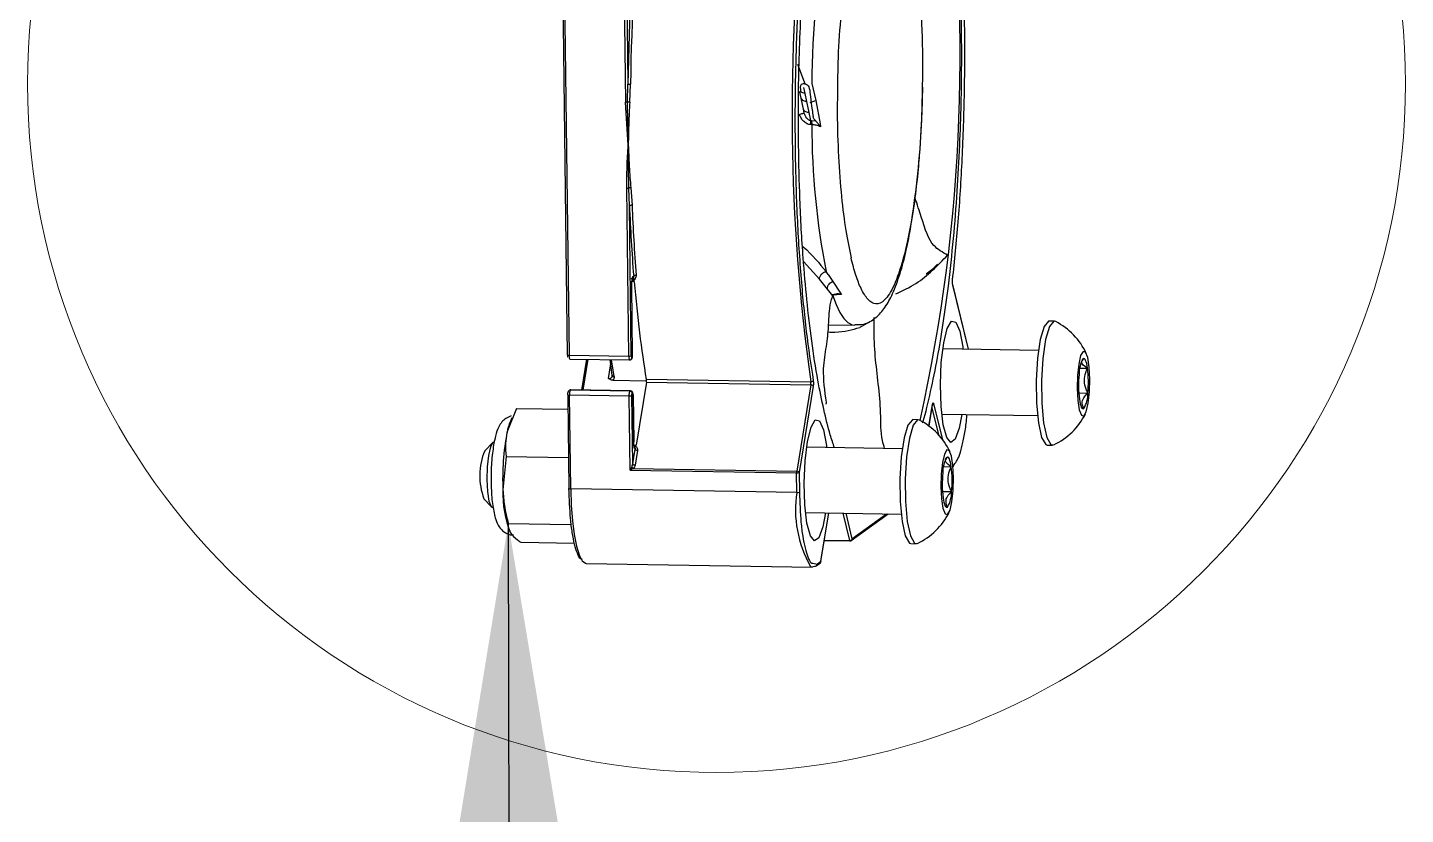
# Model space of a CAD drawing. Header units: millimetres. Extents: x 0 to 279, y 0 to 216.
# Drawn here: x 86.44 to 92.77, y 110.07 to 113.68 of the extents above; entities that cross this region are included whole.
import ezdxf

# ---------------------------------------------------------------- set-up
doc = ezdxf.new("R2010")
doc.units = ezdxf.units.MM
doc.layers.add('TITLE_BLOCK_BORDER', color=7, linetype='Continuous')
doc.dimstyles.new('SLDDIMSTYLE0', dxfattribs={"dimtxt": 0.18, "dimasz": 3.302, "dimexe": 0, "dimexo": 0.0625, "dimgap": 0, "dimtad": 0, "dimtih": 1, "dimtoh": 1, "dimdec": 0, "dimrnd": 1e-09, "dimzin": 0, "dimdsep": 46, "dimtxsty": 'Standard', "dimsah": 1, "dimcen": 0.09, "dimadec": 0, "dimazin": 0, "dimtfac": 3.302, "dimtdec": 0, "dimtofl": 0, "dimtmove": 0, "dimatfit": 3, "dimfxl": 1, "dimfrac": 2, "dimtolj": 1, "dimtzin": 0, "dimarcsym": 0})

msp = doc.modelspace()

# ---------------------------------------------------------------- linework, layer by layer
at = {"color": 7, "linetype": 'Continuous', "lineweight": 25}
for p, q in [((88.891, 114.7317), (88.923, 112.1775)), ((88.899, 114.7304), (88.931, 112.1767)), ((89.1747, 114.6363), (89.1909, 113.34)), ((89.1868, 114.6095), (89.2017, 113.4235)), ((90.0181, 113.4205), (89.9831, 113.5133)), ((89.2004, 113.3406), (89.2017, 113.4235)), ((89.2098, 113.3402), (89.2134, 113.4234)), ((90.0466, 113.426), (90.0658, 113.3477)), ((89.9861, 113.3862), (89.9937, 113.3861)), ((90.0081, 113.3076), (89.9975, 113.3589)), ((90.0091, 113.4072), (90.0143, 113.3807)), ((90.0143, 113.3807), (90.0224, 113.3427)), ((90.0658, 113.3477), (90.0848, 113.2408)), ((89.2032, 113.1421), (89.1909, 113.34)), ((89.2032, 113.1421), (89.2004, 113.3406)), ((90.0119, 113.2901), (90.0081, 113.3076)), ((90.0224, 113.3427), (90.0327, 113.2925)), ((90.0327, 113.2925), (90.0409, 113.2558)), ((90.0409, 113.2558), (90.0446, 113.2557)), ((90.0465, 113.2368), (90.0428, 113.2369)), ((90.0446, 113.2557), (90.0648, 113.2539)), ((90.0848, 113.2408), (90.0869, 113.2264)), ((89.2053, 112.9451), (89.2032, 113.1421)), ((89.2056, 112.1723), (89.1959, 112.9446)), ((89.2087, 112.8636), (89.2053, 112.9451)), ((89.2148, 112.9467), (89.2204, 112.8662)), ((89.2173, 112.1736), (89.2087, 112.8636)), ((90.6707, 112.6361), (90.6683, 112.6352)), ((90.119, 112.4809), (90.0823, 112.526)), ((90.1223, 112.5475), (90.1125, 112.5618)), ((90.1223, 112.5475), (90.1438, 112.516)), ((89.2232, 112.1778), (89.2192, 112.4952)), ((89.2234, 112.1781), (89.2194, 112.4954)), ((89.2324, 112.516), (89.2236, 112.5162)), ((90.1435, 112.4495), (90.119, 112.4809)), ((90.1438, 112.516), (90.1787, 112.4626)), ((90.1787, 112.4626), (90.1828, 112.4561)), ((90.7673, 112.2045), (90.6945, 112.5013)), ((90.1239, 112.3165), (90.2438, 112.3146)), ((90.3069, 112.3269), (90.2671, 112.305)), ((91.1622, 112.3331), (91.1379, 112.3335)), ((88.931, 112.1767), (89.2056, 112.1723)), ((88.9343, 112.1595), (89.2091, 112.1551)), ((89.0111, 112.1583), (88.9882, 112.017)), ((89.1299, 112.0853), (89.1199, 112.1566)), ((89.2097, 112.1553), (89.2114, 112.1554)), ((89.2155, 112.1571), (89.2174, 112.1586)), ((89.2194, 112.1651), (89.2214, 112.1665)), ((91.0884, 112.1993), (90.6487, 112.2064)), ((91.2786, 112.1178), (91.314, 112.1173)), ((88.9389, 112.0176), (88.9369, 112.0161)), ((88.9395, 112.0178), (88.9389, 112.0176)), ((88.9389, 112.0176), (89.2135, 112.0132)), ((89.2141, 112.0134), (88.9395, 112.0178)), ((89.1317, 112.0622), (89.2873, 112.0597)), ((89.2868, 112.0533), (89.2398, 111.763)), ((89.2868, 112.0533), (90.0418, 112.0411)), ((89.2869, 112.0661), (90.0419, 112.0539)), ((90.0418, 112.0411), (89.9774, 111.6438)), ((90.0531, 112.035), (89.9887, 111.6377)), ((88.9252, 111.9953), (88.9255, 111.9774)), ((88.9255, 111.9774), (88.9306, 111.5643)), ((88.9333, 112.0158), (88.9311, 112.0143)), ((88.9387, 111.563), (88.9333, 111.9935)), ((89.2078, 111.9891), (88.9333, 111.9935)), ((89.2115, 112.0117), (88.9369, 112.0161)), ((89.2121, 111.6487), (89.2078, 111.9891)), ((89.2115, 112.0117), (89.2135, 112.0132)), ((89.2235, 111.6779), (89.2196, 111.9903)), ((89.2234, 112.0031), (89.2214, 112.0017)), ((89.2255, 111.9952), (89.2257, 111.9949)), ((89.2255, 111.9946), (89.2282, 111.7791)), ((89.2284, 111.7794), (89.2257, 111.9949)), ((91.2735, 112.0037), (91.3154, 112.003)), ((88.6893, 111.9325), (88.6459, 111.8223)), ((88.6893, 111.9325), (88.9261, 111.9287)), ((90.5855, 111.851), (90.6012, 111.9483)), ((90.6439, 111.9064), (91.0836, 111.8993)), ((91.2867, 111.9383), (91.2966, 111.9317)), ((88.6682, 111.8898), (88.6613, 111.874)), ((90.5359, 111.8803), (90.5116, 111.8807)), ((88.5792, 111.7736), (88.5433, 111.7375)), ((88.6414, 111.7113), (88.6271, 111.5577)), ((88.6414, 111.7113), (88.9288, 111.7067)), ((89.2235, 111.6779), (89.2344, 111.7451)), ((89.2328, 111.7631), (89.2398, 111.763)), ((89.2457, 111.739), (89.2348, 111.6718)), ((90.4621, 111.7464), (90.0224, 111.7535)), ((91.1288, 111.7636), (91.1531, 111.7632)), ((89.2121, 111.6487), (89.977, 111.6364)), ((89.2265, 111.6559), (89.9774, 111.6438)), ((89.9887, 111.6377), (89.9899, 111.5476)), ((90.6523, 111.665), (90.6877, 111.6644)), ((89.9781, 111.5463), (89.977, 111.6364)), ((88.5397, 111.517), (88.5744, 111.4797)), ((89.9781, 111.5463), (88.9387, 111.563)), ((90.6472, 111.5508), (90.6891, 111.5501)), ((90.0176, 111.4535), (90.4573, 111.4465)), ((90.0888, 111.2281), (90.1251, 111.4518)), ((90.2275, 111.3248), (90.3971, 111.4474)), ((90.6604, 111.4854), (90.6703, 111.4788)), ((88.6518, 111.4035), (88.9398, 111.3989)), ((88.6533, 111.3768), (88.6547, 111.3732)), ((90.1045, 111.3248), (90.2215, 111.3229)), ((88.7102, 111.3169), (88.9556, 111.3129)), ((90.5025, 111.3107), (90.5267, 111.3103)), ((89.0105, 111.2197), (90.05, 111.203)), ((90.0514, 111.2214), (90.071, 111.2167)), ((90.0671, 111.2088), (90.0848, 111.2216)), ((90.071, 111.2167), (90.0888, 111.2296))]:
    msp.add_line(p, q, dxfattribs=at)
at = {"color": 8, "linetype": 'Continuous', "lineweight": 25}
for p, q in [((89.9975, 113.3589), (89.9917, 113.3855)), ((90.0087, 112.6073), (90.0823, 112.526)), ((90.7668, 112.2045), (90.6946, 112.4987)), ((88.9959, 112.0169), (89.0188, 112.1582)), ((89.1125, 112.0693), (89.1266, 112.1565)), ((89.2135, 112.0132), (89.2141, 112.0134)), ((90.5852, 111.8512), (90.6012, 111.9497)), ((90.5988, 111.933), (90.6285, 111.812)), ((90.6067, 111.9537), (90.6469, 111.79)), ((90.6954, 111.6682), (90.6973, 111.6696)), ((90.0888, 111.2296), (90.1248, 111.4518)), ((90.1895, 111.4508), (90.2203, 111.3249)), ((90.2025, 111.4506), (90.2314, 111.3327)), ((90.2314, 111.3327), (90.3902, 111.4476)), ((90.1048, 111.3268), (90.2203, 111.3249))]:
    msp.add_line(p, q, dxfattribs=at)
at = {"color": 8, "linetype": 'Continuous', "lineweight": 25, "flags": 128}
for points in [[(89.2192, 112.4952), (89.2194, 112.4954), (89.2194, 112.4954)], [(90.1415, 112.4551), (90.1582, 112.4104), (90.1758, 112.3739), (90.194, 112.3459), (90.2128, 112.3267), (90.2321, 112.3165), (90.2442, 112.3146)], [(88.9319, 112.0146), (88.932, 112.0148), (88.9327, 112.0154)], [(89.2257, 111.9949), (89.2257, 111.9949), (89.2255, 111.9946)], [(90.6012, 111.9497), (90.6013, 111.9485), (90.6012, 111.9483)], [(89.2284, 111.7794), (89.2284, 111.7794), (89.2282, 111.7791)], [(90.2203, 111.3249), (90.2205, 111.3243), (90.2206, 111.3239), (90.2208, 111.3235), (90.221, 111.3232), (90.2212, 111.323), (90.2214, 111.3229), (90.2215, 111.3229)], [(90.0888, 111.2296), (90.0889, 111.2284), (90.0888, 111.2281)]]:
    msp.add_lwpolyline(points, dxfattribs=at)
at = {"color": 7, "linetype": 'Continuous', "lineweight": 25, "flags": 128}
for points in [[(90.6946, 112.4987), (90.6947, 112.5003), (90.6945, 112.5013)], [(90.7363, 111.9049), (90.7243, 111.8409), (90.706, 111.7905), (90.6859, 111.7759), (90.6666, 111.7991), (90.6509, 111.857), (90.6407, 111.9417), (90.6376, 112.0418), (90.6419, 112.1437), (90.653, 112.2338), (90.6695, 112.2998), (90.689, 112.3328), (90.689, 112.3328)], [(90.689, 112.3328), (90.7091, 112.3284), (90.7269, 112.2872), (90.74, 112.2147), (90.7411, 112.2049)], [(91.1379, 112.3335), (91.135, 112.3332), (91.1147, 112.3089), (91.0969, 112.2494), (91.0841, 112.1628), (91.0779, 112.0608), (91.0792, 111.9571), (91.0878, 111.8658), (91.1026, 111.7991), (91.1215, 111.7662), (91.1288, 111.7636)], [(91.1676, 112.3317), (91.1593, 112.3328), (91.139, 112.3085), (91.1212, 112.249), (91.1083, 112.1624), (91.1021, 112.0604), (91.1034, 111.9567), (91.1121, 111.8654), (91.1268, 111.7988), (91.1458, 111.7658), (91.1585, 111.7645)], [(89.1381, 112.0784), (89.1303, 112.1285), (89.1264, 112.1547)], [(89.2138, 112.1562), (89.2151, 112.1569), (89.2155, 112.1571)], [(89.2232, 112.1778), (89.2234, 112.1781), (89.2234, 112.1781)], [(91.3245, 112.0672), (91.3216, 112.1224), (91.3146, 112.166), (91.3047, 112.1913), (91.2933, 112.1944), (91.2822, 112.175), (91.2731, 112.1359), (91.2673, 112.0832), (91.2658, 112.0247), (91.2687, 111.9695), (91.2757, 111.926), (91.2856, 111.9007), (91.297, 111.8975), (91.3081, 111.9169), (91.3172, 111.956), (91.323, 112.0088), (91.3245, 112.0672)], [(91.314, 112.1173), (91.3122, 112.1285), (91.3101, 112.1383), (91.3078, 112.1466), (91.3052, 112.1531), (91.3025, 112.1578), (91.2996, 112.1606), (91.2967, 112.1614), (91.2937, 112.1603)], [(91.2763, 111.9747), (91.2781, 111.9634), (91.2802, 111.9536), (91.2825, 111.9454), (91.2851, 111.9388), (91.2878, 111.9341), (91.2907, 111.9313), (91.2936, 111.9305), (91.2966, 111.9317)], [(90.11, 111.4521), (90.098, 111.388), (90.0797, 111.3376), (90.0595, 111.3231), (90.0403, 111.3463), (90.0245, 111.4041), (90.0144, 111.4888), (90.0113, 111.5889), (90.0156, 111.6908), (90.0267, 111.7809), (90.0432, 111.8469), (90.0627, 111.8799), (90.0627, 111.8799)], [(90.0627, 111.8799), (90.0827, 111.8755), (90.1005, 111.8343), (90.1137, 111.7618), (90.1148, 111.752)], [(90.5116, 111.8807), (90.5087, 111.8803), (90.4884, 111.856), (90.4706, 111.7965), (90.4578, 111.7099), (90.4516, 111.6079), (90.4529, 111.5042), (90.4615, 111.4129), (90.4762, 111.3463), (90.4952, 111.3133), (90.5025, 111.3107)], [(90.5413, 111.8788), (90.5329, 111.8799), (90.5126, 111.8556), (90.4949, 111.7961), (90.482, 111.7095), (90.4758, 111.6075), (90.4771, 111.5038), (90.4857, 111.4125), (90.5005, 111.3459), (90.5194, 111.3129), (90.5322, 111.3116)], [(88.5851, 111.7766), (88.5808, 111.7751), (88.5697, 111.7556), (88.5606, 111.7166), (88.5548, 111.6638), (88.5533, 111.6054), (88.5562, 111.5501), (88.5632, 111.5066), (88.5731, 111.4813), (88.5802, 111.4766)], [(90.6982, 111.6143), (90.6952, 111.6695), (90.6883, 111.7131), (90.6783, 111.7384), (90.667, 111.7416), (90.6559, 111.7222), (90.6468, 111.6831), (90.641, 111.6303), (90.6395, 111.5719), (90.6424, 111.5167), (90.6494, 111.4731), (90.6593, 111.4478), (90.6707, 111.4446), (90.6818, 111.4641), (90.6909, 111.5031), (90.6967, 111.5559), (90.6982, 111.6143)], [(90.6877, 111.6644), (90.6859, 111.6756), (90.6838, 111.6855), (90.6815, 111.6937), (90.6789, 111.7003), (90.6762, 111.705), (90.6733, 111.7077), (90.6704, 111.7086), (90.6674, 111.7074)], [(90.6973, 111.6696), (90.6972, 111.6677), (90.6966, 111.6658), (90.6958, 111.6641), (90.6958, 111.6641)], [(88.9387, 111.563), (88.9411, 111.4868), (88.9465, 111.4158), (88.9546, 111.3526), (88.9651, 111.2996), (88.9776, 111.259), (88.9916, 111.2322), (89.0066, 111.2203), (89.0105, 111.2197)], [(90.65, 111.5218), (90.6518, 111.5106), (90.6539, 111.5007), (90.6562, 111.4925), (90.6588, 111.486), (90.6615, 111.4813), (90.6644, 111.4785), (90.6673, 111.4777), (90.6703, 111.4788)], [(90.0412, 111.2057), (90.046, 111.2036), (90.0613, 111.207)]]:
    msp.add_lwpolyline(points, dxfattribs=at)
at = {"color": 7, "linetype": 'Continuous', "lineweight": 18}
msp.add_circle((89.6087, 113.425), 3.1661, dxfattribs=at)
at = {"color": 8, "linetype": 'Continuous', "lineweight": 25}
for centre, radius, start, end in [((82.9954, 113.5543), 7.7332, 347.47418, 8.2168), ((89.2047, 112.5187), 0.0179, 353.25922, 43.35672), ((90.6921, 112.5229), 0.00189, 328.19971, 23.18666), ((89.2453, 112.17), 0.0398, 176.68386, 200.60978), ((89.2098, 112.1649), 0.0096, 306.07376, 1.11802), ((90.5973, 111.9559), 0.00963, 292.62901, 346.8054), ((90.4924, 111.4654), 0.5207, 171.05985, 209.92147), ((90.2218, 111.3326), 0.00964, 306.9481, 0.97611), ((90.0614, 111.2166), 0.00963, 306.1278, 1.00778)]:
    msp.add_arc(centre, radius, start, end, dxfattribs=at)
at = {"color": 7, "linetype": 'Continuous', "lineweight": 25}
for centre, radius, start, end in [((98.5855, 113.2983), 9.3847, 173.7287, 179.23552), ((98.5506, 113.2988), 9.338, 173.72869, 179.23552), ((98.8704, 113.2911), 8.9147, 173.45709, 187.97683), ((94.4643, 113.3861), 4.4179, 170.01227, 179.48278), ((93.5842, 113.2419), 3.5377, 180.08145, 191.08322), ((97.5629, 113.2052), 8.3613, 182.34151, 184.55797), ((97.5335, 113.2062), 8.32, 182.34157, 184.55793), ((91.0211, 112.0504), 0.3172, 25.12561, 62.49151), ((89.208, 112.2046), 0.0324, 265.58496, 286.62762), ((89.2094, 112.1567), 0.00155, 204.95422, 259.10968), ((89.2118, 112.1663), 0.0096, 306.07422, 1.1181), ((91.4086, 112.0917), 0.1338, 149.18787, 181.18392), ((91.8017, 112.0384), 0.5293, 174.51848, 186.9167), ((90.7886, 112.0535), 0.5293, 354.51847, 6.9167), ((88.9388, 112.0081), 0.00949, 88.91933, 129.73041), ((89.243, 112.0599), 0.0443, 351.38937, 8.00703), ((89.9981, 112.0478), 0.0443, 351.38937, 8.00703), ((90.0429, 112.0296), 0.0116, 27.68236, 95.0674), ((90.043, 112.065), 0.0111, 264.09601, 336.5653), ((89.2133, 112.003), 0.0102, 0.68886, 88.5678), ((91.1817, 112.0002), 0.1338, 329.18785, 1.18393), ((91.0211, 112.0504), 0.3172, 295.66998, 333.03588), ((88.9188, 111.769), 0.278, 157.81721, 168.95463), ((90.3948, 111.5975), 0.3172, 25.12561, 62.49151), ((89.7882, 111.6083), 1.1622, 169.39387, 182.49661), ((88.8214, 111.6227), 0.3008, 157.5842, 200.57726), ((90.7823, 111.6389), 0.1338, 149.18794, 181.18389), ((90.0217, 111.6372), 0.0447, 171.48738, 181.0169), ((89.9795, 111.6688), 0.0325, 265.60323, 286.60243), ((89.9785, 111.6323), 0.0116, 27.68188, 95.06788), ((90.1623, 111.6007), 0.5293, 354.51853, 6.91664), ((91.1754, 111.5855), 0.5293, 174.5184, 186.91677), ((89.1088, 111.5401), 0.482, 177.90935, 201.88652), ((88.9371, 111.5792), 0.0162, 246.35931, 275.40636), ((89.9806, 111.5787), 0.0325, 265.60323, 286.60243), ((90.5554, 111.5473), 0.1338, 329.18789, 1.18385), ((90.3948, 111.5975), 0.3172, 295.66998, 333.03588), ((90.2211, 111.3356), 0.0108, 266.01667, 344.44699), ((90.0615, 111.2165), 0.00948, 268.89874, 305.86259), ((90.0791, 111.2294), 0.00964, 306.17582, 0.95976)]:
    msp.add_arc(centre, radius, start, end, dxfattribs=at)
for points, knots in [([(90.6938, 112.5237), (90.7029, 112.6117), (90.7214, 112.7907), (90.7395, 113.082), (90.7497, 113.3865), (90.7506, 113.6957), (90.7421, 113.998), (90.7244, 114.2824), (90.6994, 114.5425), (90.6768, 114.6919), (90.6658, 114.7653)], [0, 0, 0, 0, 0.1199721, 0.2441526, 0.3713061, 0.5000001, 0.628694, 0.7558474, 0.8800279, 1, 1, 1, 1]), ([(89.9857, 113.1426), (89.9853, 113.1987), (89.9844, 113.3147), (89.9872, 113.4957), (89.9936, 113.6913), (90.0051, 113.8998), (90.0223, 114.118), (90.0442, 114.3205), (90.0662, 114.4862), (90.0813, 114.5737), (90.0875, 114.6092)], [0, 0, 0, 0, 0.108262, 0.223674, 0.346178, 0.484189, 0.630508, 0.784859, 0.912764, 1, 1, 1, 1]), ([(90.0252, 114.3022), (90.0161, 114.2143), (89.9977, 114.0352), (89.9796, 113.7439), (89.9693, 113.4394), (89.9685, 113.1303), (89.977, 112.8279), (89.9946, 112.5435), (90.0196, 112.2834), (90.0422, 112.134), (90.0533, 112.0606)], [0, 0, 0, 0, 0.119972, 0.244152, 0.371306, 0.5, 0.628694, 0.755847, 0.880028, 1, 1, 1, 1]), ([(90.492, 114.2011), (90.5047, 114.1369), (90.525, 114.0342), (90.5433, 113.8478), (90.552, 113.7025), (90.5552, 113.5722), (90.5564, 113.4837), (90.5547, 113.43), (90.554, 113.4111)], [0, 0, 0, 0, 0.311387, 0.498102, 0.706857, 0.822294, 0.937674, 1, 1, 1, 1]), ([(89.2017, 113.4235), (89.2021, 113.4235), (89.2029, 113.4235), (89.2058, 113.4235), (89.2095, 113.4234), (89.2121, 113.4234), (89.2134, 113.4234)], [0, 0, 0, 0, 0.250022, 0.500094, 0.750007, 1, 1, 1, 1]), ([(89.9968, 113.3886), (89.9951, 113.4025), (89.9922, 113.4268), (90.0227, 113.4267), (90.0371, 113.407), (90.0394, 113.3669), (90.0464, 113.3199), (90.051, 113.2851), (90.0523, 113.275)], [0, 0, 0, 0, 0.232796, 0.405604, 0.582789, 0.753377, 0.92833, 1, 1, 1, 1]), ([(90.165, 113.4157), (90.1643, 113.3739), (90.1623, 113.2633), (90.1683, 113.0888), (90.1817, 112.9059), (90.2014, 112.7473), (90.2187, 112.6648), (90.2271, 112.6247)], [0, 0, 0, 0, 0.137637, 0.364196, 0.586047, 0.799042, 1, 1, 1, 1]), ([(89.9937, 113.3861), (89.9922, 113.3863), (89.9898, 113.3867), (89.9871, 113.3868), (89.9861, 113.3868)], [0, 0, 0, 0, 0.629542, 1, 1, 1, 1]), ([(89.9968, 113.3886), (89.9968, 113.3883), (89.9969, 113.3877), (89.9957, 113.3868), (89.9944, 113.3863), (89.9937, 113.3861)], [0, 0, 0, 0, 0.347899, 0.696836, 1, 1, 1, 1]), ([(90.0224, 113.3427), (90.0194, 113.3431), (90.0133, 113.344), (90.0037, 113.349), (89.9998, 113.3551), (89.9975, 113.3589)], [0, 0, 0, 0, 0.280679, 0.561365, 1, 1, 1, 1]), ([(90.2449, 112.3178), (90.2588, 112.3177), (90.2949, 112.3175), (90.345, 112.3499), (90.3856, 112.3962), (90.4209, 112.4616), (90.4526, 112.5475), (90.4803, 112.6527), (90.5046, 112.7757), (90.5238, 112.9068), (90.5375, 113.0359), (90.5463, 113.1478), (90.5534, 113.2686), (90.5556, 113.357), (90.5569, 113.4097)], [0, 0, 0, 0, 0.042773, 0.111587, 0.194151, 0.283891, 0.389515, 0.49085, 0.580917, 0.689666, 0.775021, 0.83885, 0.90377, 1, 1, 1, 1]), ([(89.2004, 113.3406), (89.1998, 113.3405), (89.1985, 113.3403), (89.1961, 113.3401), (89.1935, 113.34), (89.1918, 113.34), (89.1909, 113.34)], [0, 0, 0, 0, 0.250149, 0.500248, 0.74995, 1, 1, 1, 1]), ([(89.2098, 113.3402), (89.209, 113.3402), (89.2072, 113.3403), (89.2047, 113.3405), (89.2023, 113.3406), (89.201, 113.3406), (89.2004, 113.3406)], [0, 0, 0, 0, 0.250255, 0.499975, 0.750107, 1, 1, 1, 1]), ([(89.2098, 113.3402), (89.2081, 113.3071), (89.2061, 113.2706), (89.205, 113.2276), (89.2042, 113.1946), (89.2036, 113.1651), (89.2032, 113.1421)], [0, 0, 0, 0, 0.499965, 0.550924, 0.651253, 1, 1, 1, 1]), ([(89.9896, 113.2839), (89.9924, 113.2848), (89.9982, 113.2867), (90.0052, 113.2887), (90.0102, 113.29), (90.0114, 113.2901), (90.0119, 113.2901)], [0, 0, 0, 0, 0.250068, 0.500032, 0.749954, 1, 1, 1, 1]), ([(90.0428, 113.2369), (90.0397, 113.2372), (90.0336, 113.2377), (90.0217, 113.2422), (90.0089, 113.2514), (89.9969, 113.2662), (89.9921, 113.2779), (89.9896, 113.2839)], [0, 0, 0, 0, 0.123544, 0.250166, 0.502126, 0.741572, 1, 1, 1, 1]), ([(90.0327, 113.2925), (90.0296, 113.2929), (90.0236, 113.2936), (90.014, 113.2982), (90.0103, 113.304), (90.0081, 113.3076)], [0, 0, 0, 0, 0.280698, 0.561467, 1, 1, 1, 1]), ([(90.0409, 113.2558), (90.0393, 113.256), (90.036, 113.2564), (90.0296, 113.2601), (90.0193, 113.2706), (90.015, 113.2821), (90.0119, 113.2901)], [0, 0, 0, 0, 0.097311, 0.202432, 0.44451, 1, 1, 1, 1]), ([(90.0428, 113.2369), (90.0427, 113.2387), (90.0426, 113.2424), (90.0422, 113.2475), (90.0417, 113.2521), (90.0411, 113.2546), (90.0409, 113.2558)], [0, 0, 0, 0, 0.249998, 0.499994, 0.749991, 1, 1, 1, 1]), ([(90.0446, 113.2557), (90.0448, 113.2545), (90.0453, 113.252), (90.0459, 113.2474), (90.0463, 113.2423), (90.0464, 113.2387), (90.0465, 113.2368)], [0, 0, 0, 0, 0.250009, 0.500006, 0.750002, 1, 1, 1, 1]), ([(90.0869, 113.2264), (90.0803, 113.2294), (90.0676, 113.2351), (90.0534, 113.2363), (90.0465, 113.2368)], [0, 0, 0, 0, 0.513069, 1, 1, 1, 1]), ([(90.0648, 113.2539), (90.0607, 113.2585), (90.0546, 113.2655), (90.0529, 113.2726), (90.0523, 113.275)], [0, 0, 0, 0, 0.662175, 1, 1, 1, 1]), ([(90.0869, 113.2264), (90.083, 113.2319), (90.0758, 113.2422), (90.0682, 113.2502), (90.0647, 113.2539)], [0, 0, 0, 0, 0.537715, 1, 1, 1, 1]), ([(89.1959, 112.9446), (89.1962, 112.9776), (89.197, 113.0435), (89.2011, 113.1093), (89.2032, 113.1421)], [0, 0, 0, 0, 0.499869, 1, 1, 1, 1]), ([(89.2032, 113.1421), (89.2042, 113.1192), (89.2055, 113.0898), (89.2071, 113.0571), (89.2093, 113.0146), (89.2122, 112.979), (89.2148, 112.9467)], [0, 0, 0, 0, 0.348722, 0.449058, 0.500037, 1, 1, 1, 1]), ([(90.151, 111.7514), (90.1444, 111.7706), (90.1269, 111.8219), (90.1013, 111.9262), (90.0722, 112.0689), (90.0459, 112.2373), (90.0235, 112.4267), (90.0047, 112.6435), (89.991, 112.8814), (89.9874, 113.0592), (89.9857, 113.1426)], [0, 0, 0, 0, 0.068478, 0.182983, 0.297517, 0.43567, 0.566655, 0.690237, 0.854665, 1, 1, 1, 1]), ([(89.1959, 112.9446), (89.1967, 112.9446), (89.1985, 112.9446), (89.2011, 112.9447), (89.2035, 112.9449), (89.2047, 112.9451), (89.2053, 112.9451)], [0, 0, 0, 0, 0.25005, 0.499752, 0.749851, 1, 1, 1, 1]), ([(89.2148, 112.9467), (89.2139, 112.9466), (89.2122, 112.9465), (89.2096, 112.9462), (89.2072, 112.9457), (89.206, 112.9453), (89.2053, 112.9451)], [0, 0, 0, 0, 0.2502604, 0.5002482, 0.7499264, 1, 1, 1, 1]), ([(89.2204, 112.8662), (89.2191, 112.8662), (89.2165, 112.8662), (89.2128, 112.8656), (89.2099, 112.8647), (89.2091, 112.864), (89.2087, 112.8636)], [0, 0, 0, 0, 0.249993, 0.499907, 0.749982, 1, 1, 1, 1]), ([(90.6706, 112.6373), (90.6478, 112.6498), (90.5907, 112.6812), (90.5632, 112.7719), (90.5314, 112.8697), (90.5216, 112.8998)], [0, 0, 0, 0, 0.316122, 0.789749, 1, 1, 1, 1]), ([(90.4321, 112.4586), (90.4642, 112.4735), (90.5564, 112.5164), (90.6255, 112.5896), (90.6706, 112.6373)], [0, 0, 0, 0, 0.347615, 1, 1, 1, 1]), ([(90.6239, 112.5953), (90.6151, 112.5857), (90.5997, 112.5686), (90.5807, 112.5551), (90.5725, 112.5492)], [0, 0, 0, 0, 0.56507, 1, 1, 1, 1]), ([(90.6706, 112.6373), (90.671, 112.6371), (90.6718, 112.6368), (90.6719, 112.6364), (90.6711, 112.6362), (90.6707, 112.6361)], [0, 0, 0, 0, 0.3476727, 0.6964326, 1, 1, 1, 1]), ([(89.2192, 112.4952), (89.2192, 112.498), (89.2192, 112.5035), (89.2197, 112.5121), (89.2205, 112.5205), (89.2217, 112.5281), (89.2231, 112.5342), (89.2248, 112.5384), (89.2265, 112.5407), (89.2276, 112.5407), (89.2281, 112.5407)], [0, 0, 0, 0, 0.119114, 0.237115, 0.367021, 0.499965, 0.629873, 0.762824, 0.879384, 1, 1, 1, 1]), ([(89.2281, 112.5407), (89.2279, 112.5374), (89.2275, 112.5319), (89.2263, 112.5261), (89.2253, 112.5239), (89.2253, 112.5239), (89.2252, 112.5238), (89.2251, 112.5234), (89.2247, 112.5221), (89.224, 112.5199), (89.2236, 112.5177), (89.2228, 112.5167), (89.2226, 112.5166), (89.2226, 112.5166), (89.2225, 112.5165), (89.2225, 112.5165)], [0, 0, 0, 0, 0.441899, 0.720489, 0.72091, 0.721628, 0.724099, 0.73286, 0.765937, 0.869536, 0.984139, 0.993842, 0.997235, 0.998815, 1, 1, 1, 1]), ([(89.2389, 112.545), (89.2389, 112.5423), (89.2387, 112.5367), (89.2351, 112.5289), (89.2304, 112.5229), (89.2267, 112.5186), (89.2244, 112.5168), (89.2236, 112.5162)], [0, 0, 0, 0, 0.2330154, 0.4954913, 0.7470718, 0.9099368, 1, 1, 1, 1]), ([(89.2281, 112.5407), (89.2285, 112.5413), (89.2292, 112.5424), (89.2318, 112.5437), (89.2352, 112.5447), (89.2377, 112.5449), (89.2389, 112.545)], [0, 0, 0, 0, 0.249967, 0.499984, 0.74997, 1, 1, 1, 1]), ([(90.0823, 112.526), (90.0822, 112.5277), (90.082, 112.531), (90.0835, 112.5366), (90.0861, 112.5421), (90.09, 112.5476), (90.0948, 112.5525), (90.1004, 112.5566), (90.1064, 112.5599), (90.1104, 112.5612), (90.1125, 112.5618)], [0, 0, 0, 0, 0.125071, 0.250347, 0.375462, 0.500052, 0.6246, 0.749689, 0.874962, 1, 1, 1, 1]), ([(89.2236, 112.5162), (89.2234, 112.5162), (89.2231, 112.5162), (89.2227, 112.5164), (89.2226, 112.5165), (89.2225, 112.5165)], [0, 0, 0, 0, 0.544304, 0.778196, 1, 1, 1, 1]), ([(89.2869, 112.0661), (89.2762, 112.1354), (89.2549, 112.2741), (89.24, 112.4344), (89.2325, 112.5145)], [0, 0, 0, 0, 0.5, 1, 1, 1, 1]), ([(90.119, 112.4809), (90.1189, 112.4847), (90.1186, 112.4924), (90.125, 112.5035), (90.1339, 112.5118), (90.1405, 112.5146), (90.1438, 112.516)], [0, 0, 0, 0, 0.27986, 0.558942, 0.779392, 1, 1, 1, 1]), ([(90.6946, 112.4987), (90.6943, 112.5003), (90.6937, 112.5035), (90.6933, 112.51), (90.6932, 112.5171), (90.6936, 112.5215), (90.6938, 112.5237)], [0, 0, 0, 0, 0.250556, 0.499903, 0.747774, 1, 1, 1, 1]), ([(90.6935, 112.5148), (90.6935, 112.5169), (90.6936, 112.5197), (90.6939, 112.5221), (90.694, 112.5227)], [0, 0, 0, 0, 0.744766, 1, 1, 1, 1]), ([(90.1138, 111.9604), (90.1065, 112.0129), (90.0938, 112.1045), (90.1152, 112.2204), (90.1248, 112.3096), (90.1258, 112.3817), (90.1345, 112.4258), (90.1415, 112.4442), (90.1435, 112.4495)], [0, 0, 0, 0, 0.232792, 0.4056, 0.582785, 0.753373, 0.928327, 1, 1, 1, 1]), ([(90.1828, 112.4561), (90.176, 112.4557), (90.1627, 112.4551), (90.1484, 112.4551), (90.1415, 112.4551)], [0, 0, 0, 0, 0.513069, 1, 1, 1, 1]), ([(90.1576, 112.4583), (90.1532, 112.4566), (90.1465, 112.4539), (90.1443, 112.4506), (90.1435, 112.4495)], [0, 0, 0, 0, 0.662046, 1, 1, 1, 1]), ([(90.1828, 112.4561), (90.1783, 112.4575), (90.1697, 112.4602), (90.1614, 112.4589), (90.1575, 112.4583)], [0, 0, 0, 0, 0.537713, 1, 1, 1, 1]), ([(90.3814, 111.7477), (90.3778, 111.7599), (90.3628, 111.811), (90.3653, 111.913), (90.3533, 112.0435), (90.3367, 112.1738), (90.3324, 112.276), (90.3329, 112.3338), (90.333, 112.3506)], [0, 0, 0, 0, 0.066013, 0.276388, 0.49209, 0.699763, 0.912749, 1, 1, 1, 1]), ([(88.9231, 112.1783), (88.923, 112.1781), (88.9228, 112.1777), (88.9244, 112.1772), (88.9272, 112.1768), (88.9297, 112.1767), (88.931, 112.1767)], [0, 0, 0, 0, 0.24998, 0.500057, 0.749988, 1, 1, 1, 1]), ([(88.9231, 112.1783), (88.9232, 112.177), (88.9233, 112.175), (88.9235, 112.1729), (88.9239, 112.1712), (88.9244, 112.1697), (88.925, 112.1697), (88.9252, 112.1698)], [0, 0, 0, 0, 0.253906, 0.375864, 0.500872, 0.749338, 1, 1, 1, 1]), ([(88.931, 112.1767), (88.9311, 112.1741), (88.9313, 112.169), (88.9322, 112.1632), (88.9336, 112.1595), (88.9346, 112.1597), (88.9351, 112.1597)], [0, 0, 0, 0, 0.250005, 0.5, 0.750001, 1, 1, 1, 1]), ([(89.208, 112.156), (89.2087, 112.1558), (89.21, 112.1555), (89.2121, 112.1556), (89.2141, 112.1562), (89.2154, 112.1571), (89.216, 112.1575)], [0, 0, 0, 0, 0.256047, 0.510479, 0.759756, 1, 1, 1, 1]), ([(89.2173, 112.1736), (89.2174, 112.1723), (89.2174, 112.1697), (89.2179, 112.1673), (89.2183, 112.1659), (89.2187, 112.1649), (89.2191, 112.165), (89.2194, 112.1651)], [0, 0, 0, 0, 0.250668, 0.499128, 0.62414, 0.746098, 1, 1, 1, 1]), ([(89.2214, 112.1665), (89.2216, 112.1668), (89.2221, 112.1675), (89.2227, 112.1698), (89.223, 112.172), (89.2232, 112.1745), (89.2232, 112.1765), (89.2232, 112.1778)], [0, 0, 0, 0, 0.250674, 0.499134, 0.624137, 0.746106, 1, 1, 1, 1]), ([(91.314, 112.1173), (91.3044, 112.1235), (91.2879, 112.1343), (91.2858, 112.1495), (91.2913, 112.157), (91.2937, 112.1603)], [0, 0, 0, 0, 0.439104, 0.751362, 1, 1, 1, 1]), ([(89.1125, 112.0693), (89.115, 112.0695), (89.1188, 112.0697), (89.1231, 112.0717), (89.1265, 112.0742), (89.1289, 112.0776), (89.1301, 112.0816), (89.13, 112.084), (89.1299, 112.0853)], [0, 0, 0, 0, 0.241308, 0.366984, 0.49579, 0.715694, 0.849862, 1, 1, 1, 1]), ([(89.1299, 112.0853), (89.1298, 112.0844), (89.1297, 112.0826), (89.1315, 112.0804), (89.1344, 112.0788), (89.1369, 112.0785), (89.1381, 112.0784)], [0, 0, 0, 0, 0.2499748, 0.5000597, 0.7499884, 1, 1, 1, 1]), ([(91.3154, 112.003), (91.3128, 112.0086), (91.3043, 112.0265), (91.2969, 112.0592), (91.3029, 112.0927), (91.3111, 112.1108), (91.314, 112.1173)], [0, 0, 0, 0, 0.1560355, 0.4937101, 0.8190565, 1, 1, 1, 1]), ([(88.9393, 112.0172), (88.9391, 112.0172), (88.9382, 112.0175), (88.9366, 112.0173), (88.9345, 112.0167), (88.9333, 112.0158), (88.9327, 112.0154)], [0, 0, 0, 0, 0.1035472, 0.410033, 0.7106446, 1, 1, 1, 1]), ([(89.1317, 112.0622), (89.1299, 112.0624), (89.1261, 112.0627), (89.1195, 112.065), (89.1152, 112.0676), (89.1125, 112.0693)], [0, 0, 0, 0, 0.244272, 0.512429, 1, 1, 1, 1]), ([(89.1381, 112.0784), (89.1382, 112.0754), (89.1382, 112.0708), (89.1352, 112.0655), (89.1328, 112.0633), (89.1317, 112.0622)], [0, 0, 0, 0, 0.49862, 0.751678, 1, 1, 1, 1]), ([(90.0533, 112.0606), (90.0535, 112.0587), (90.054, 112.055), (90.0542, 112.0481), (90.0539, 112.041), (90.0534, 112.037), (90.0531, 112.035)], [0, 0, 0, 0, 0.2505633, 0.4999038, 0.7477831, 1, 1, 1, 1]), ([(88.9254, 111.9951), (88.9253, 111.9949), (88.9251, 111.9945), (88.9267, 111.994), (88.9295, 111.9936), (88.932, 111.9935), (88.9333, 111.9935)], [0, 0, 0, 0, 0.24998, 0.500057, 0.749988, 1, 1, 1, 1]), ([(88.9254, 111.9951), (88.9254, 111.9964), (88.9255, 111.999), (88.9258, 112.002), (88.9262, 112.004), (88.9266, 112.0056), (88.927, 112.0061), (88.9273, 112.0064)], [0, 0, 0, 0, 0.250667, 0.499135, 0.62414, 0.746099, 1, 1, 1, 1]), ([(88.9273, 112.0064), (88.9274, 112.0077), (88.9277, 112.0103), (88.9299, 112.0135), (88.9331, 112.0157), (88.9357, 112.016), (88.9369, 112.0161)], [0, 0, 0, 0, 0.249981, 0.500059, 0.749991, 1, 1, 1, 1]), ([(88.9369, 112.0161), (88.9364, 112.0155), (88.9354, 112.0141), (88.9342, 112.0086), (88.9334, 112.0014), (88.9333, 111.9961), (88.9333, 111.9935)], [0, 0, 0, 0, 0.249996, 0.499993, 0.74999, 1, 1, 1, 1]), ([(89.2078, 111.9891), (89.2079, 111.9917), (89.2079, 111.997), (89.2088, 112.0042), (89.21, 112.0097), (89.211, 112.011), (89.2115, 112.0117)], [0, 0, 0, 0, 0.25001, 0.500007, 0.750004, 1, 1, 1, 1]), ([(89.2196, 111.9903), (89.2192, 111.9902), (89.2184, 111.9898), (89.2155, 111.9894), (89.2118, 111.9891), (89.2092, 111.9891), (89.2078, 111.9891)], [0, 0, 0, 0, 0.24998, 0.500057, 0.749988, 1, 1, 1, 1]), ([(89.2214, 112.0017), (89.2213, 112.003), (89.221, 112.0056), (89.2186, 112.0089), (89.2154, 112.0112), (89.2128, 112.0115), (89.2115, 112.0117)], [0, 0, 0, 0, 0.249981, 0.500059, 0.749991, 1, 1, 1, 1]), ([(89.2196, 111.9903), (89.2196, 111.9917), (89.2196, 111.9937), (89.2199, 111.9961), (89.2202, 111.9983), (89.2207, 112.0007), (89.2212, 112.0013), (89.2214, 112.0017)], [0, 0, 0, 0, 0.253902, 0.375882, 0.500887, 0.749356, 1, 1, 1, 1]), ([(89.2255, 111.9946), (89.2255, 111.9959), (89.2254, 111.9985), (89.225, 112.0009), (89.2246, 112.0023), (89.2241, 112.0032), (89.2237, 112.0032), (89.2234, 112.0031)], [0, 0, 0, 0, 0.250649, 0.499122, 0.624138, 0.746098, 1, 1, 1, 1]), ([(90.1117, 111.9527), (90.1122, 111.9534), (90.1134, 111.9548), (90.1141, 111.9574), (90.114, 111.9593), (90.1138, 111.9603), (90.1138, 111.9604)], [0, 0, 0, 0, 0.314707, 0.629311, 0.953317, 1, 1, 1, 1]), ([(90.6012, 111.9497), (90.6016, 111.9516), (90.6023, 111.9555), (90.6039, 111.9579), (90.6054, 111.9578), (90.6063, 111.9551), (90.6067, 111.9537)], [0, 0, 0, 0, 0.250511, 0.499867, 0.747758, 1, 1, 1, 1]), ([(91.2966, 111.9317), (91.2926, 111.942), (91.2857, 111.9596), (91.2975, 111.985), (91.3099, 111.9974), (91.3154, 112.003)], [0, 0, 0, 0, 0.439105, 0.751362, 1, 1, 1, 1]), ([(88.6655, 111.8978), (88.6566, 111.8945), (88.6392, 111.888), (88.6204, 111.8689), (88.6044, 111.8428), (88.5911, 111.8032), (88.5796, 111.7379), (88.5733, 111.6757), (88.5736, 111.641), (88.5736, 111.6359)], [0, 0, 0, 0, 0.0900896, 0.1768376, 0.2837763, 0.4745739, 0.7111957, 0.9576475, 1, 1, 1, 1]), ([(90.6973, 111.6696), (90.7069, 111.6817), (90.7215, 111.7004), (90.7388, 111.7612), (90.7502, 111.8203), (90.7574, 111.8698), (90.7598, 111.8999), (90.7602, 111.9045)], [0, 0, 0, 0, 0.365122, 0.561674, 0.762396, 0.963119, 1, 1, 1, 1]), ([(88.6459, 111.8223), (88.643, 111.805), (88.6367, 111.7677), (88.6397, 111.7311), (88.6414, 111.7113)], [0, 0, 0, 0, 0.461726, 1, 1, 1, 1]), ([(89.2344, 111.7451), (89.2336, 111.7461), (89.232, 111.748), (89.23, 111.7559), (89.2286, 111.7664), (89.2284, 111.7748), (89.2282, 111.7791)], [0, 0, 0, 0, 0.250584, 0.499913, 0.747791, 1, 1, 1, 1]), ([(89.2298, 111.7624), (89.23, 111.7625), (89.2304, 111.7627), (89.2314, 111.7631), (89.2322, 111.7631), (89.2328, 111.7631)], [0, 0, 0, 0, 0.225499, 0.458326, 1, 1, 1, 1]), ([(89.2298, 111.7624), (89.2298, 111.7624), (89.23, 111.7624), (89.2303, 111.7622), (89.2309, 111.7617), (89.2317, 111.76), (89.2328, 111.7567), (89.2346, 111.7518), (89.2345, 111.7477), (89.2344, 111.7451)], [0, 0, 0, 0, 0.00618, 0.013886, 0.034536, 0.102579, 0.257227, 0.542516, 1, 1, 1, 1]), ([(89.2328, 111.7631), (89.2348, 111.7616), (89.2389, 111.7585), (89.2431, 111.7526), (89.246, 111.746), (89.2458, 111.7413), (89.2457, 111.739)], [0, 0, 0, 0, 0.249471, 0.500251, 0.758046, 1, 1, 1, 1]), ([(89.2457, 111.739), (89.2444, 111.7391), (89.2418, 111.7393), (89.2382, 111.7407), (89.2354, 111.7428), (89.2347, 111.7443), (89.2344, 111.7451)], [0, 0, 0, 0, 0.24999, 0.499898, 0.749969, 1, 1, 1, 1]), ([(90.6877, 111.6644), (90.6781, 111.6707), (90.6616, 111.6814), (90.6595, 111.6966), (90.665, 111.7041), (90.6674, 111.7074)], [0, 0, 0, 0, 0.439106, 0.751361, 1, 1, 1, 1]), ([(89.2194, 111.663), (89.2185, 111.6611), (89.216, 111.6564), (89.2136, 111.6516), (89.2121, 111.6487)], [0, 0, 0, 0, 0.392638, 1, 1, 1, 1]), ([(89.2265, 111.6559), (89.2242, 111.6547), (89.2194, 111.6523), (89.2146, 111.6499), (89.2121, 111.6487)], [0, 0, 0, 0, 0.46837, 1, 1, 1, 1]), ([(89.2194, 111.663), (89.2203, 111.6649), (89.2225, 111.6697), (89.2231, 111.6748), (89.2235, 111.6779)], [0, 0, 0, 0, 0.392553, 1, 1, 1, 1]), ([(89.2194, 111.663), (89.2199, 111.6623), (89.2208, 111.661), (89.2226, 111.659), (89.2245, 111.6572), (89.2258, 111.6563), (89.2265, 111.6559)], [0, 0, 0, 0, 0.250016, 0.4998654, 0.7501615, 1, 1, 1, 1]), ([(89.2235, 111.6779), (89.2239, 111.6771), (89.2245, 111.6756), (89.2273, 111.6735), (89.2309, 111.6721), (89.2335, 111.6719), (89.2348, 111.6718)], [0, 0, 0, 0, 0.250032, 0.50009, 0.750009, 1, 1, 1, 1]), ([(89.2348, 111.6718), (89.2341, 111.6688), (89.2328, 111.6631), (89.2285, 111.6582), (89.2265, 111.6559)], [0, 0, 0, 0, 0.519041, 1, 1, 1, 1]), ([(90.6891, 111.5501), (90.6864, 111.5558), (90.678, 111.5736), (90.6706, 111.6063), (90.6766, 111.6399), (90.6848, 111.6579), (90.6877, 111.6644)], [0, 0, 0, 0, 0.1560355, 0.4937101, 0.8190565, 1, 1, 1, 1]), ([(88.5736, 111.6359), (88.5733, 111.6119), (88.5725, 111.5588), (88.5795, 111.4823), (88.5911, 111.4272), (88.6065, 111.3905), (88.629, 111.365), (88.6548, 111.3508), (88.6708, 111.3514), (88.6761, 111.3517)], [0, 0, 0, 0, 0.176917, 0.393138, 0.618163, 0.75831, 0.86501, 0.955207, 1, 1, 1, 1]), ([(88.6271, 111.5577), (88.6288, 111.5338), (88.6324, 111.4819), (88.645, 111.4309), (88.6518, 111.4035)], [0, 0, 0, 0, 0.461728, 1, 1, 1, 1]), ([(88.9924, 111.2384), (88.9894, 111.2384), (88.9813, 111.2383), (88.9691, 111.2654), (88.9562, 111.3052), (88.9456, 111.3603), (88.935, 111.4432), (88.9325, 111.5167), (88.9308, 111.5646)], [0, 0, 0, 0, 0.08883, 0.243263, 0.400974, 0.558685, 0.713118, 1, 1, 1, 1]), ([(90.6703, 111.4788), (90.6662, 111.4891), (90.6594, 111.5068), (90.6712, 111.5321), (90.6836, 111.5446), (90.6891, 111.5501)], [0, 0, 0, 0, 0.439103, 0.751361, 1, 1, 1, 1]), ([(88.6518, 111.4035), (88.6512, 111.3978), (88.6496, 111.3837), (88.6571, 111.3692), (88.6615, 111.3605)], [0, 0, 0, 0, 0.401675, 1, 1, 1, 1]), ([(88.6615, 111.3605), (88.671, 111.3496), (88.6838, 111.3349), (88.7048, 111.3205), (88.7102, 111.3169)], [0, 0, 0, 0, 0.745011, 1, 1, 1, 1]), ([(90.2215, 111.3231), (90.2221, 111.323), (90.224, 111.3229), (90.2262, 111.3237), (90.2273, 111.3248), (90.2275, 111.325)], [0, 0, 0, 0, 0.288663, 0.867176, 1, 1, 1, 1]), ([(90.0849, 111.2218), (90.0856, 111.2224), (90.0872, 111.2237), (90.0884, 111.226), (90.0886, 111.2276), (90.0887, 111.2282)], [0, 0, 0, 0, 0.3851537, 0.7739556, 1, 1, 1, 1])]:
    msp.add_open_spline(points, degree=3, knots=knots, dxfattribs=at)
at = {"color": 8, "linetype": 'Continuous', "lineweight": 25}
for points, knots in [([(90.6545, 114.6991), (90.6608, 114.6608), (90.6763, 114.5664), (90.6954, 114.3986), (90.7143, 114.1824), (90.728, 113.9444), (90.7317, 113.7666), (90.7333, 113.6832)], [0, 0, 0, 0, 0.136295, 0.336767, 0.525909, 0.777565, 1, 1, 1, 1]), ([(90.2149, 114.0281), (90.2073, 113.9781), (90.1915, 113.8749), (90.1753, 113.6938), (90.1658, 113.537), (90.1652, 113.4427), (90.165, 113.4157)], [0, 0, 0, 0, 0.277289, 0.571187, 0.877303, 1, 1, 1, 1]), ([(90.7333, 113.6832), (90.7338, 113.6271), (90.7346, 113.5111), (90.7319, 113.3301), (90.7254, 113.1345), (90.714, 112.926), (90.6967, 112.7079), (90.675, 112.5049), (90.6501, 112.3226), (90.6229, 112.1592), (90.5916, 112.0085), (90.5681, 111.9085), (90.5548, 111.867), (90.554, 111.8646)], [0, 0, 0, 0, 0.081582, 0.168552, 0.260867, 0.364867, 0.475127, 0.59144, 0.687824, 0.784233, 0.888804, 0.993399, 1, 1, 1, 1]), ([(90.554, 113.4111), (90.553, 113.3541), (90.5504, 113.2166), (90.5336, 113.0044), (90.5057, 112.7913), (90.4686, 112.6162), (90.4262, 112.4926), (90.3827, 112.4244), (90.3415, 112.4065), (90.3048, 112.4281), (90.2742, 112.4771), (90.2483, 112.5419), (90.2342, 112.5971), (90.2271, 112.6247)], [0, 0, 0, 0, 0.076545, 0.184602, 0.295984, 0.407367, 0.515423, 0.617388, 0.711394, 0.796532, 0.872681, 0.936336, 1, 1, 1, 1]), ([(90.0143, 113.3807), (90.0114, 113.3811), (90.0054, 113.3821), (89.999, 113.3848), (89.9969, 113.3876), (89.9965, 113.388)], [0, 0, 0, 0, 0.455627, 0.910904, 1, 1, 1, 1]), ([(90.0389, 113.3392), (90.0389, 113.3392), (90.0395, 113.3397), (90.0456, 113.3418), (90.0552, 113.3448), (90.0622, 113.3467), (90.0658, 113.3477)], [0, 0, 0, 0, 0.006952, 0.391796, 0.695791, 1, 1, 1, 1]), ([(90.0042, 112.6782), (90.0054, 112.6771), (90.0494, 112.6381), (90.0813, 112.5994), (90.1125, 112.5618)], [0, 0, 0, 0, 0.026544, 1, 1, 1, 1]), ([(90.1208, 112.2839), (90.1318, 112.2835), (90.19, 112.2817), (90.2326, 112.2946), (90.2671, 112.305)], [0, 0, 0, 0, 0.188446, 1, 1, 1, 1]), ([(89.9899, 111.5476), (89.9915, 111.4997), (89.994, 111.4262), (90.0046, 111.3433), (90.0152, 111.2882), (90.0282, 111.2484), (90.0403, 111.2213), (90.0484, 111.2214), (90.0514, 111.2214)], [0, 0, 0, 0, 0.286882, 0.441315, 0.599026, 0.756737, 0.91117, 1, 1, 1, 1])]:
    msp.add_open_spline(points, degree=3, knots=knots, dxfattribs=at)

# ---------------------------------------------------------------- leaders
at = {"layer": 'TITLE_BLOCK_BORDER'}
msp.add_leader([(88.6518, 111.4035), (88.6886, 83.2828)], dimstyle='SLDDIMSTYLE0', dxfattribs=at)

doc.saveas('drawing.dxf')
